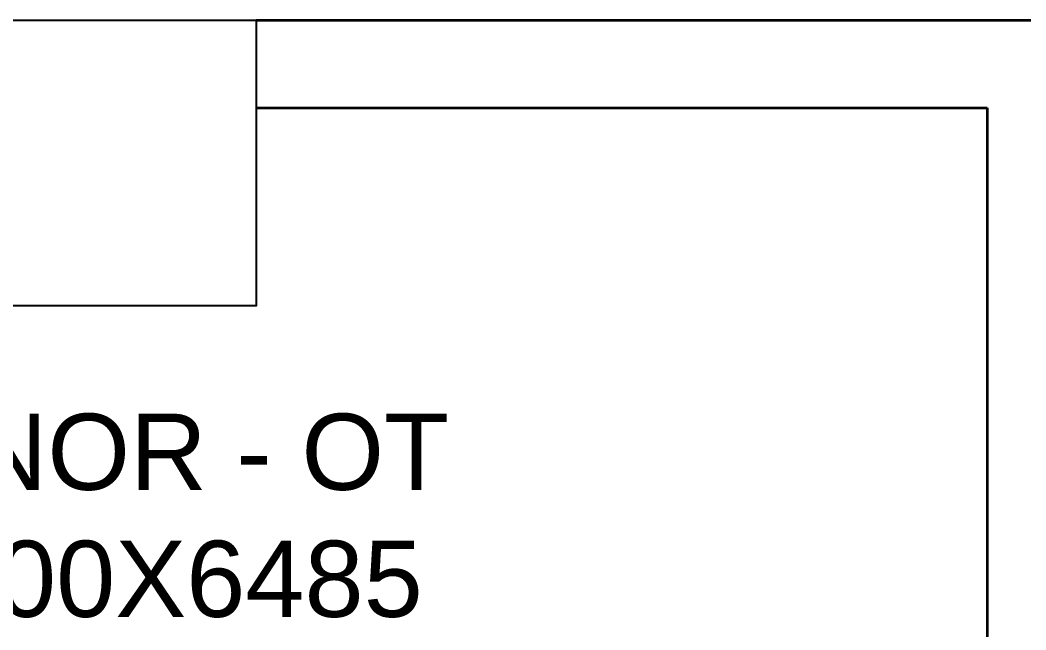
# Model space of a CAD drawing. Extents: x 3485972 to 3601240, y -625657 to -591207.
# Drawn here: x 3498571 to 3501213, y -606905 to -605305 of the extents above; entities that cross this region are included whole.
import ezdxf

# ---------------------------------------------------------------- set-up
doc = ezdxf.new("R2010")
doc.units = 0
doc.header["$LTSCALE"] = 6
doc.header["$MEASUREMENT"] = 0
doc.layers.add('COL', color=5, linetype='CONTINUOUS')
doc.layers.add('TEXT', color=250, linetype='CONTINUOUS')
doc.layers.add('WALL', color=8, linetype='CONTINUOUS', lineweight=35)
doc.styles.add('ARIAL', font='arial.ttf')

msp = doc.modelspace()

# ---------------------------------------------------------------- linework, layer by layer
at = {"layer": 'COL'}
msp.add_lwpolyline([(3498440.7, -605305), (3499190.7, -605305), (3499190.7, -606055), (3498440.7, -606055)], close=True, dxfattribs=at)
at = {"layer": 'WALL', "linetype": 'ByBlock'}
for p, q in [((3499190.7, -605305), (3501225.7, -605305)), ((3499190.7, -605535), (3499190.7, -605535)), ((3499190.7, -605535), (3501110.7, -605535)), ((3501110.7, -605535), (3501110.7, -612020))]:
    msp.add_line(p, q, dxfattribs=at)

# ---------------------------------------------------------------- texts
at = {"layer": 'TEXT', "insert": (3498913.9, -606605.8, -101230.8), "char_height": 200, "width": 2454.158, "attachment_point": 5, "style": 'ARIAL'}
msp.add_mtext('MINOR - OT\\P4200X6485', dxfattribs=at)

doc.saveas('drawing.dxf')
